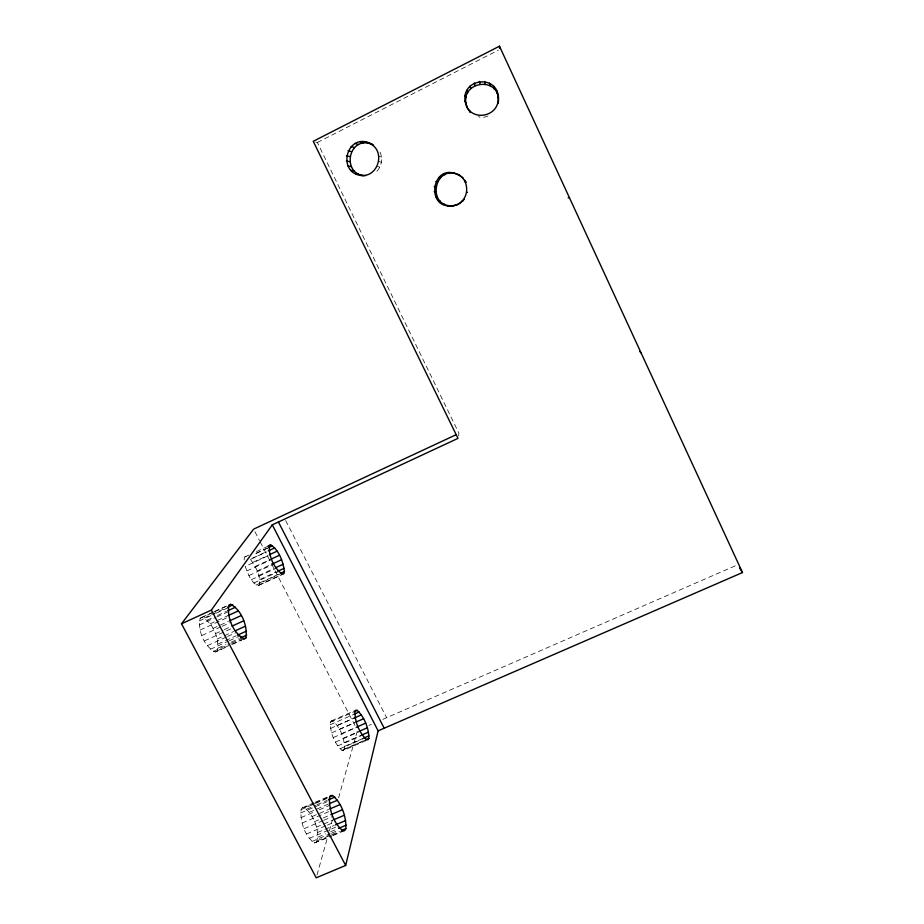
<?xml version="1.0" encoding="UTF-8"?>
<svg xmlns="http://www.w3.org/2000/svg" width="924" height="924" viewBox="0 0 924 924"><rect width="100%" height="100%" fill="white"/><g stroke="black" fill="none" stroke-linecap="round" stroke-linejoin="round"><path stroke-width="0.69" stroke-dasharray="4.62 3.46" d="M376.888 171.217C381.716 166.193 382.94 158.466 380.064 152.148M343.497 750.404L344.433 749.041C344.825 738.9 340.529 727.904 333.033 721.032L331.462 720.859L330.469 722.129C329.949 732.316 334.326 743.508 341.961 750.334L343.497 750.404L366.701 740.332M316.274 842.642C320.42 830.826 313.79 815.314 304.319 807.588L302.379 807.738L301.097 809.597C300.011 821.528 304.527 835.666 314.356 842.942L331.82 836.058M458.489 435.874L458.997 433.379L317.371 142.481L313.236 141.303M267.486 556.075L245.218 566.366C247.932 573.388 250.647 582.409 258.015 585.701L259.298 584.938C261.03 575.698 255.532 566.458 250.3 559.182L267.013 551.455M316.99 875.04L328.944 832.339M329.325 830.965L332.421 819.946M338.588 797.897L357.484 730.399M215.604 652.009L217.29 650.808C219.577 638.727 213.259 622.626 201.906 617.278L200.15 618.318C197.563 630.353 204.065 646.973 215.604 652.009L227.385 646.661M246.119 556.294L244.791 556.964L244.155 559.008L244.306 562.242M317.371 142.481L498.371 50.139M244.791 556.964L248.706 555.105M256.468 551.547L269.45 545.53M267.359 548.117L254.47 554.088L268.907 547.539M250.843 559.216L266.516 551.963M252.737 562.427L268.133 555.312M255.105 566.493L270.489 559.39M246.812 570.963L271.748 559.459M257.172 570.986L271.275 564.483M248.926 575.56L273.874 564.067M258.743 575.479L274.151 568.387M251.351 579.694L276.276 568.237M259.679 579.556L276.415 571.864M253.834 582.963L278.713 571.54M259.863 582.813L277.951 574.509M256.133 585.031L280.931 573.642M259.298 584.938L282.628 574.231M258.015 585.701L282.732 574.358M201.906 617.278L213.606 611.919M214.899 611.318L229.198 604.77M200.15 618.318L213.201 612.335M214.507 611.746L228.863 605.162M204.32 617.925L226.322 607.842M199.214 620.974L214.946 613.779M216.262 613.178L228.055 607.773M207.126 620.177L212.289 617.821M217.452 615.453L226.484 611.318M199.226 625.005L215.581 617.521M216.84 616.943L228.17 611.769M210.083 623.816L228.113 615.58M200.173 630.006L229.198 616.747M212.901 628.482L228.344 621.436M201.975 635.493L220.94 626.842M222.21 626.264L231.058 622.233M215.315 633.725L223.03 630.214M224.324 629.625L230.757 626.691M204.458 640.886L233.541 627.65M217.082 639.073L233.853 631.45M207.357 645.657L226.311 637.04M227.57 636.474L236.417 632.455M218.064 643.993L236.163 635.781M210.372 649.318L228.032 641.302M229.291 640.736L239.374 636.151M218.133 648.047L225.918 644.513M231.115 642.157L238.9 638.623M213.225 651.501L230.295 643.751M231.612 643.162L242.123 638.392M217.29 650.808L230.33 644.906M231.624 644.317L243.358 638.992M232.617 644.294L241.776 640.147M331.462 720.859L355.821 710.186M330.469 722.129L354.92 711.411M330.168 724.728L354.701 713.986M337.225 725.467L352.483 718.791M330.584 728.412L355.186 717.659M339.454 729.279L354.701 722.614M331.67 732.836L355.047 722.637M341.487 733.691L355.474 727.592M333.345 737.548L358.05 726.784M368.884 725.444L371.413 724.335M382.813 719.369L736.324 565.373M343.139 738.299L358.42 731.658M335.435 742.076L360.141 731.323M344.236 742.665L360.834 735.458M337.71 745.957L362.404 735.215M344.687 746.361L362.612 738.576M339.963 748.798L364.61 738.103M344.433 749.041L363.709 740.667M341.961 750.334L366.539 739.662M302.379 807.738L313.952 802.771M315.246 802.217L330.677 795.599M304.319 807.588L314.576 803.187M315.858 802.644L327.385 797.701M301.097 809.597L314.021 804.053M315.315 803.499L329.522 797.4M306.733 809.147L315.673 805.312M316.955 804.769L327.177 800.38M300.612 813.005L329.163 800.773M309.378 812.242L328.494 804.053M300.993 817.636L314.01 812.057M319.219 809.828L329.637 805.37M312.012 816.562L328.563 809.493M302.194 823.041L330.919 810.764M314.368 821.713L322.014 818.456M323.296 817.913L330.931 814.645M304.1 828.678L322.418 820.87M323.723 820.304L332.883 816.4M316.251 827.211L332.848 820.142M306.537 833.968L326.16 825.617M327.466 825.063L335.32 821.725M317.463 832.524L334.107 825.444M309.24 838.391L337.999 826.171M317.891 837.156L325.594 833.875M330.734 831.692L337.156 828.967M311.931 841.475L330.203 833.725M331.508 833.171L338.022 830.41M317.486 840.644L330.388 835.169M331.67 834.626L339.408 831.346M314.356 842.942L331.266 835.77M332.571 835.215L342.966 830.803M333.114 835.504L344.767 830.561M487.93 116.043L484.245 117.209L479.152 117.14L478.528 115.385M377.108 166.459L379.88 167.105M378.759 161.481L381.497 162.231M378.817 156.214L381.554 157.08M254.932 531.704L259.563 540.679M260.233 541.961L355.509 726.553M285.678 520.535L386.613 717.717"/><path stroke-width="1.39" d="M365.523 175.629C334.476 177.258 345.911 128.424 373.123 144.825L365.327 141.996M363.028 175.583C342.746 172.557 348.002 139.143 368.364 143.162M452.633 205.937L458.616 204.239C422.118 216.874 430.792 155.024 462.3 177.339M453.799 205.729C425.756 208.327 433.853 162.832 459.286 175.017M465.026 100.959L467.394 108.039C453.303 78.055 502.991 70.351 498.209 103.43L498.163 95.98M465.927 103.026C462.116 82.051 496.384 76.519 498.359 98.163M457.565 204.412C469.334 198.914 469.819 180.527 458.235 174.544M368.849 738.438C368.895 728.285 364.622 717.486 357.299 710.406L355.821 710.186L354.92 711.411C354.735 721.632 359.101 732.616 366.539 739.662L367.995 739.778L368.849 738.438L366.274 739.558M345.865 828.609C346.327 816.701 341.88 803.187 332.513 795.495L330.677 795.599L329.522 797.4C328.875 809.389 333.402 823.215 342.966 830.803L344.767 830.561L345.865 828.609L341.996 830.249M284.407 571.54L283.922 573.631L282.732 574.358C273.931 568.572 268.457 555.959 269.45 545.53L270.686 544.917C279.302 550.381 283.16 561.78 284.407 571.54L280.526 573.319M456.387 434.592L253.615 529.14L181.508 623.781L316.216 877.8L345.668 865.442L378.124 730.849L272.303 524.844L457.981 438.369L313.236 141.303L499.48 46.2L742.492 572.545L378.124 730.849M245.957 637.814C247.701 625.664 241.545 610.025 230.503 604.169L228.863 605.162C226.842 617.278 233.171 633.402 244.398 638.958L245.957 637.814L243.358 638.992M498.013 101.363C496.026 116.898 472.718 120.79 466.516 106.087M181.508 623.781L211.365 610.094L272.303 524.844M459.644 203.511L464.287 199.261M268.11 546.119L270.686 544.917M268.641 547.516L272.511 545.726M268.295 550.854L274.728 547.886M269.415 554.723L277.119 551.166M271.772 558.801L279.464 555.255M272.557 563.894L281.531 559.759M275.444 567.798L283.148 564.252M277.697 571.263L284.13 568.306M227.616 607.253L232.802 604.874M227.778 610.729L235.528 607.184M228.113 615.58L238.415 610.868M229.626 620.847L241.21 615.569M232.04 626.102L243.624 620.836M235.135 630.861L245.449 626.172M237.456 635.192L246.512 631.08M240.194 638.034L246.685 635.1M354.747 711.526L357.299 710.406M354.123 714.264L359.217 712.034M353.753 718.237L361.388 714.899M355.971 722.06L363.606 718.733M356.745 727.038L365.638 723.157M359.69 731.103L367.325 727.777M362.104 734.903L368.491 732.12M363.894 738.022L369.011 735.804M329.949 796.592L332.513 795.495M328.447 799.837L334.834 797.1M329.776 803.51L337.422 800.23M329.833 808.939L340.02 804.585M330.931 814.645L342.4 809.759M334.118 819.6L344.329 815.245M335.377 824.901L345.622 820.547M338.45 828.424L346.154 825.155M447.505 205.844L448.775 205.648M442.654 204.146L444.028 203.985M461.792 201.409L462.751 201.305M438.565 201.005L440.02 200.901M435.631 196.72L437.156 196.72M359.886 175.133C377.754 178.782 386.267 151.582 370.201 143.694M568.133 197.782L569.484 197.805M434.141 191.718L435.701 191.822M466.632 192.273L467.486 192.365M434.245 186.486L435.793 186.694M355.047 173.435L358.281 173.931M350.947 170.282L354.262 170.848M347.967 165.997L351.363 166.643M435.932 181.52L437.445 181.843M346.431 160.984L349.849 161.735M346.465 155.717L349.896 156.595M439.039 177.327L440.494 177.731M348.082 150.739L351.478 151.721M351.132 146.523L354.458 147.586M465.28 182.005L466.17 182.317L464.737 180.215M355.301 143.474L358.547 144.618M443.277 174.301L444.64 174.775M360.198 141.915L363.34 143.081M448.209 172.753L449.468 173.262M462.347 177.708L463.305 178.113M453.372 172.834L454.516 173.342M639.743 351.42L641.164 353.072M468.11 109.113L470.281 112.324L469.473 110.464M739.72 568.121L742.492 572.545M211.365 610.094L345.668 865.442M278.436 521.991L384.188 728.216M465.153 95.576L466.054 97.759M466.886 90.471L467.752 92.77M470.062 86.151L470.859 88.542M474.37 83.021L475.075 85.482M479.394 81.416L479.995 83.911M484.638 81.474L485.123 83.969M489.57 83.195L489.951 85.655M493.728 86.429L494.017 88.82M496.696 90.829L496.916 93.128M499.48 46.2L499.595 48.383"/></g></svg>
